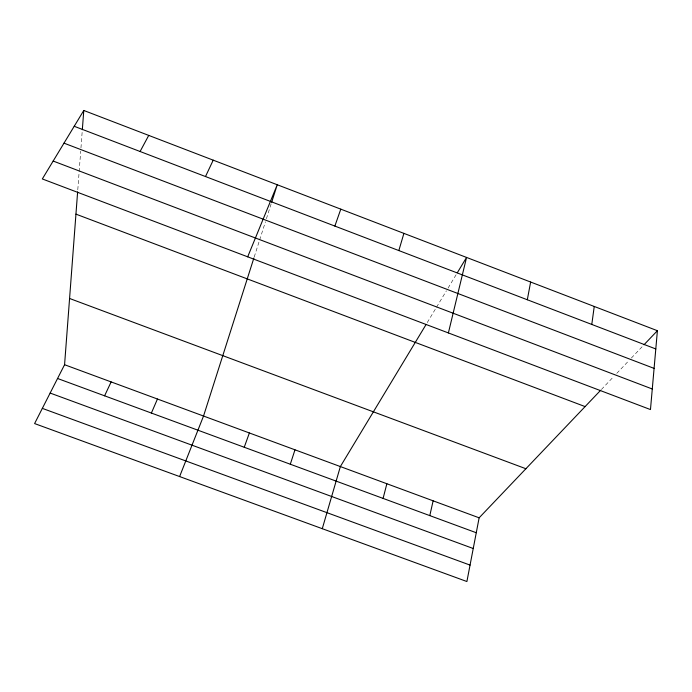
<?xml version="1.0" encoding="UTF-8"?>
<svg xmlns="http://www.w3.org/2000/svg" width="692" height="692" viewBox="0 0 692 692"><rect width="100%" height="100%" fill="white"/><g stroke="black" fill="none" stroke-linecap="round" stroke-linejoin="round"><path stroke-width="0.52" stroke-dasharray="3.46 2.59" d="M77.789 189.781L80.704 151.15M80.955 147.924L82.166 131.869M254.223 256.974L259.336 240.928M259.656 239.916L265.443 221.76M266.411 218.733L271.333 203.284M427.224 322.61L435.969 308.113M436.514 307.205L446.409 290.813M448.061 288.08L456.218 274.56M601.4 389.492L613.873 376.396M616.78 373.343L629.158 360.35M631.346 358.058L642.513 346.337"/><path stroke-width="1.04" d="M600.656 390.271L479.132 517.815L466.901 581.531L34.6 423.573L64.572 364.719L77.625 191.9M82.331 129.733L83.784 110.469L657.4 330.707L650.471 409.569L42.324 178.943L83.784 110.469M591.79 324.444L594.246 306.461M527.313 299.757L530.634 282.033M429.801 515.618L433.123 500.826M448.39 332.938L466.555 257.433L457.308 272.76M383.091 498.413L386.863 483.743M322.282 528.688L340.36 466.564L426.134 324.41M398.834 250.573L403.903 233.377M253.903 257.978L203.535 416.039L179.609 476.554M271.662 202.254L277.241 184.747L247.693 256.827M290.303 464.228L294.982 449.809M334.859 226.076L340.801 209.148M244.241 447.257L249.38 432.967M151.384 413.055L157.456 399.016M104.596 395.815L111.135 381.915M205.489 176.546L213.222 160.163M140.087 151.513L148.737 135.407M644.001 344.772L657.4 330.707M50.135 393.056L473.242 548.514M42.333 408.375L470.058 565.096M64.572 364.719L479.132 517.815M57.557 378.489L476.269 532.736M69.572 298.477L525.894 468.735M75.947 214.139L585.103 406.593M53.163 161.046L652.279 388.99M63.993 143.149L654.087 368.386M74.208 126.281L655.8 348.95"/></g></svg>
